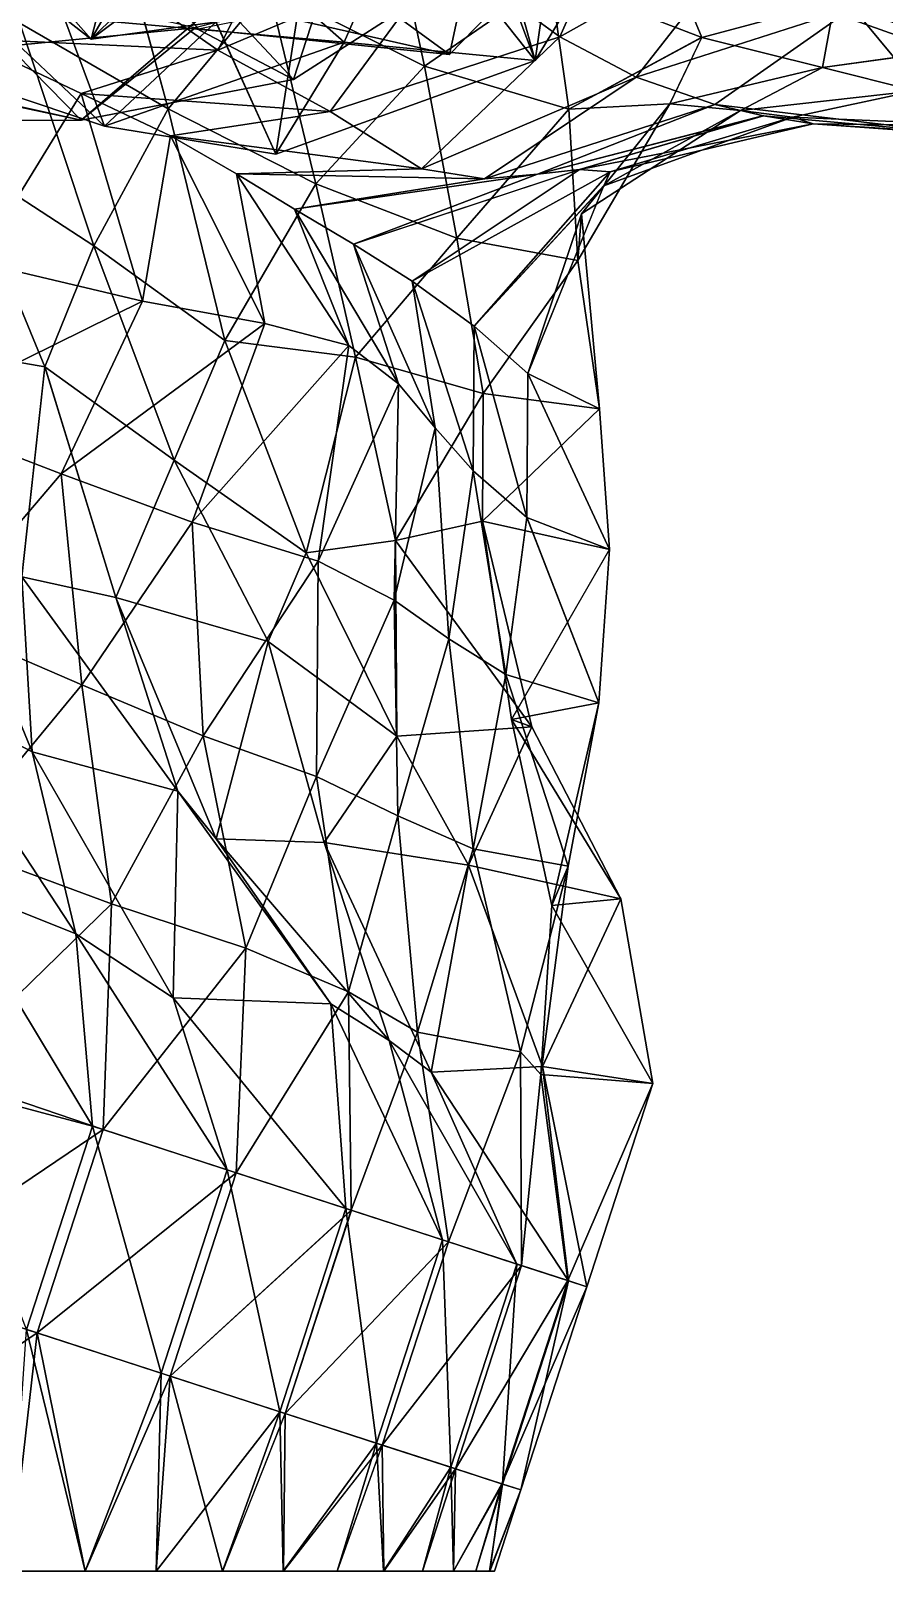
# Model space of a CAD drawing. Header units: metres. Extents: x -17 to 48, y -1 to 120.
# Drawn here: x -7.72 to -1.73, y 0 to 10.81 of the extents above; entities that cross this region are included whole.
import ezdxf

# ---------------------------------------------------------------- set-up
doc = ezdxf.new("R2010")
doc.units = ezdxf.units.M

msp = doc.modelspace()

# ---------------------------------------------------------------- linework, layer by layer
for points in [[(-7.49421, 11.4327, 7.29334), (-6.40625, 10.673, 6.25687), (-5.73801, 11.9995, 7.01875), (-5.73791, 11.9996, 7.01885)], [(-6.40625, 10.673, 6.25687), (-4.80397, 11.3474, 5.78371), (-5.73801, 11.9995, 7.01875), (-5.73791, 11.9996, 7.01885)], [(-4.80397, 11.3474, 5.78371), (-4.00485, 10.7651, 4.44968), (-3.4154, 12.0945, 4.9551), (-3.4153, 12.0946, 4.9552)], [(-4.00485, 10.7651, 4.44968), (-2.65369, 11.526, 3.54873), (-3.4154, 12.0945, 4.9551), (-3.4153, 12.0946, 4.9552)], [(-4.95467, 10.5607, -8.24771), (-6.04927, 11.1076, -8.39468), (-5.21869, 11.7883, -9.64146), (-5.21859, 11.7884, -9.64136)], [(-4.95467, 10.5607, -8.24771), (-5.21869, 11.7883, -9.64146), (-4.07066, 11.1693, -9.46017), (-4.07056, 11.1694, -9.46007)], [(-6.75429, 10.2615, -7.26011), (-7.79446, 10.861, -7.14573), (-7.15467, 11.7336, -8.28444), (-7.15457, 11.7337, -8.28434)], [(-6.75429, 10.2615, -7.26011), (-7.15467, 11.7336, -8.28444), (-6.04927, 11.1076, -8.39468), (-6.04917, 11.1077, -8.39458)], [(-4.00485, 10.7651, 4.44968), (-3.46996, 10.4824, 2.90067), (-2.65369, 11.526, 3.54873), (-2.65359, 11.5261, 3.54883)], [(-3.46996, 10.4824, 2.90067), (-1.95037, 10.9689, 2.17836), (-2.65369, 11.526, 3.54873), (-2.65359, 11.5261, 3.54883)], [(-1.15324, 10.6897, -8.83479), (-2.0793, 11.0091, -10.0603), (-1.06037, 11.5199, -11.4745), (-1.06027, 11.5201, -11.4744)], [(-9.25885, 11.2976, 6.78456), (-8.17951, 10.7533, 6.03625), (-7.49421, 11.4327, 7.29334), (-7.49411, 11.4328, 7.29344)], [(-8.17951, 10.7533, 6.03625), (-6.40625, 10.673, 6.25687), (-7.49421, 11.4327, 7.29334), (-7.49411, 11.4328, 7.29344)], [(-3.01008, 10.7623, -8.80148), (-4.07066, 11.1693, -9.46017), (-3.27107, 11.3924, -10.9307), (-3.27097, 11.3925, -10.9306)], [(-3.01008, 10.7623, -8.80148), (-3.27107, 11.3924, -10.9307), (-2.0793, 11.0091, -10.0603), (-2.0792, 11.0092, -10.0602)], [(-6.40625, 10.673, 6.25687), (-5.61696, 10.2428, 5.00125), (-4.80397, 11.3474, 5.78371), (-4.80387, 11.3475, 5.78381)], [(-5.61696, 10.2428, 5.00125), (-4.00485, 10.7651, 4.44968), (-4.80397, 11.3474, 5.78371), (-4.80387, 11.3475, 5.78381)], [(-3.94374, 10.2577, -7.7002), (-4.95467, 10.5607, -8.24771), (-4.07066, 11.1693, -9.46017), (-4.07056, 11.1694, -9.46007)], [(-3.94374, 10.2577, -7.7002), (-4.07066, 11.1693, -9.46017), (-3.01008, 10.7623, -8.80148), (-3.00998, 10.7624, -8.80138)], [(-5.71699, 9.73496, -7.16813), (-6.75429, 10.2615, -7.26011), (-6.04927, 11.1076, -8.39468), (-6.04917, 11.1077, -8.39458)], [(-5.71699, 9.73496, -7.16813), (-6.04927, 11.1076, -8.39468), (-4.95467, 10.5607, -8.24771), (-4.95457, 10.5608, -8.24761)], [(-3.46996, 10.4824, 2.90067), (-2.91843, 10.2914, 1.33056), (-1.95037, 10.9689, 2.17836), (-1.95027, 10.969, 2.17846)], [(-2.16211, 10.5517, -7.68756), (-3.01008, 10.7623, -8.80148), (-2.0793, 11.0091, -10.0603), (-2.0792, 11.0092, -10.0602)], [(-2.91843, 10.2914, 1.33056), (-1.2201, 10.0906, 0.322293), (-1.95037, 10.9689, 2.17836), (-1.95027, 10.969, 2.17846)], [(-2.16211, 10.5517, -7.68756), (-2.0793, 11.0091, -10.0603), (-1.15324, 10.6897, -8.83479), (-1.15314, 10.6898, -8.83469)], [(-1.95037, 10.9689, 2.17836), (-1.2201, 10.0906, 0.322293), (-0.877608, 10.8476, 1.70061), (-0.877508, 10.8477, 1.70071)], [(-7.27603, 9.29926, -6.20458), (-8.22418, 9.91754, -6.05556), (-7.79446, 10.861, -7.14573), (-7.79436, 10.8611, -7.14563)], [(-7.27603, 9.29926, -6.20458), (-7.79446, 10.861, -7.14573), (-6.75429, 10.2615, -7.26011), (-6.75419, 10.2616, -7.26001)], [(-8.09207, 9.18381, 6.1554), (-7.36467, 10.3684, 5.00375), (-8.17951, 10.7533, 6.03625), (-8.17941, 10.7534, 6.03635)], [(-8.17951, 10.7533, 6.03625), (-7.36467, 10.3684, 5.00375), (-6.40625, 10.673, 6.25687), (-6.40615, 10.6731, 6.25697)], [(-5.61696, 10.2428, 5.00125), (-4.97729, 9.83978, 3.67532), (-4.00485, 10.7651, 4.44968), (-4.00475, 10.7652, 4.44978)], [(-4.97729, 9.83978, 3.67532), (-3.46996, 10.4824, 2.90067), (-4.00485, 10.7651, 4.44968), (-4.00475, 10.7652, 4.44978)], [(-3.23422, 10.2961, -6.74034), (-3.94374, 10.2577, -7.7002), (-3.01008, 10.7623, -8.80148), (-3.00998, 10.7624, -8.80138)], [(-3.23422, 10.2961, -6.74034), (-3.01008, 10.7623, -8.80148), (-2.16211, 10.5517, -7.68756), (-2.16201, 10.5518, -7.68746)], [(-7.36467, 10.3684, 5.00375), (-5.61696, 10.2428, 5.00125), (-6.40625, 10.673, 6.25687), (-6.40615, 10.6731, 6.25697)], [(-1.50999, 10.3868, -6.17778), (-2.16211, 10.5517, -7.68756), (-1.15324, 10.6897, -8.83479), (-1.15314, 10.6898, -8.83469)], [(-4.72819, 9.35326, -6.75157), (-5.71699, 9.73496, -7.16813), (-4.95467, 10.5607, -8.24771), (-4.95457, 10.5608, -8.24761)], [(-4.72819, 9.35326, -6.75157), (-4.95467, 10.5607, -8.24771), (-3.94374, 10.2577, -7.7002), (-3.94364, 10.2578, -7.7001)], [(-2.73778, 10.2495, -5.51339), (-3.23422, 10.2961, -6.74034), (-2.16211, 10.5517, -7.68756), (-2.16201, 10.5518, -7.68746)], [(-2.73778, 10.2495, -5.51339), (-2.16211, 10.5517, -7.68756), (-1.50999, 10.3868, -6.17778), (-1.50989, 10.3869, -6.17768)], [(-4.97729, 9.83978, 3.67532), (-4.53358, 9.76851, 2.20383), (-3.46996, 10.4824, 2.90067), (-3.46986, 10.4825, 2.90077)], [(-4.53358, 9.76851, 2.20383), (-2.91843, 10.2914, 1.33056), (-3.46996, 10.4824, 2.90067), (-3.46986, 10.4825, 2.90077)], [(-2.37378, 10.2024, -3.93927), (-2.73778, 10.2495, -5.51339), (-1.50999, 10.3868, -6.17778), (-1.50989, 10.3869, -6.17768)], [(-2.37378, 10.2024, -3.93927), (-1.50999, 10.3868, -6.17778), (-0.961767, 10.1414, -4.10913), (-0.961667, 10.1415, -4.10903)], [(-8.09207, 9.18381, 6.1554), (-6.93375, 8.91025, 5.30672), (-7.36467, 10.3684, 5.00375), (-7.36457, 10.3685, 5.00385)], [(-6.93375, 8.91025, 5.30672), (-6.73788, 10.0719, 3.94215), (-7.36467, 10.3684, 5.00375), (-7.36457, 10.3685, 5.00385)], [(-7.36467, 10.3684, 5.00375), (-6.73788, 10.0719, 3.94215), (-5.61696, 10.2428, 5.00125), (-5.61686, 10.2429, 5.00135)], [(-4.53358, 9.76851, 2.20383), (-4.16167, 9.80237, 0.759416), (-2.91843, 10.2914, 1.33056), (-2.91833, 10.2915, 1.33066)], [(-4.16167, 9.80237, 0.759416), (-2.57577, 10.2126, -0.239992), (-2.91843, 10.2914, 1.33056), (-2.91833, 10.2915, 1.33066)], [(-3.8792, 9.19573, -6.05225), (-3.94374, 10.2577, -7.7002), (-3.23422, 10.2961, -6.74034), (-3.23412, 10.2962, -6.74024)], [(-3.85337, 9.52403, -4.95279), (-3.8792, 9.19573, -6.05225), (-3.23422, 10.2961, -6.74034), (-3.23412, 10.2962, -6.74024)], [(-3.85337, 9.52403, -4.95279), (-3.23422, 10.2961, -6.74034), (-2.73778, 10.2495, -5.51339), (-2.73768, 10.2496, -5.51329)], [(-2.91843, 10.2914, 1.33056), (-2.57577, 10.2126, -0.239992), (-1.2201, 10.0906, 0.322293), (-1.22, 10.0907, 0.322393)], [(-6.35546, 8.63605, -6.33398), (-7.27603, 9.29926, -6.20458), (-6.75429, 10.2615, -7.26011), (-6.75419, 10.2616, -7.26001)], [(-6.35546, 8.63605, -6.33398), (-6.75429, 10.2615, -7.26011), (-5.71699, 9.73496, -7.16813), (-5.71689, 9.73506, -7.16803)], [(-6.73788, 10.0719, 3.94215), (-4.97729, 9.83978, 3.67532), (-5.61696, 10.2428, 5.00125), (-5.61686, 10.2429, 5.00135)], [(-3.8792, 9.19573, -6.05225), (-4.72819, 9.35326, -6.75157), (-3.94374, 10.2577, -7.7002), (-3.94364, 10.2578, -7.7001)], [(-4.16167, 9.80237, 0.759416), (-3.8666, 9.836, -0.669944), (-2.57577, 10.2126, -0.239992), (-2.57567, 10.2127, -0.239892)], [(-3.8666, 9.836, -0.669944), (-2.22836, 10.1545, -2.00135), (-2.57577, 10.2126, -0.239992), (-2.57567, 10.2127, -0.239892)], [(-3.69774, 9.72143, -3.66076), (-3.85337, 9.52403, -4.95279), (-2.73778, 10.2495, -5.51339), (-2.73768, 10.2496, -5.51329)], [(-3.69774, 9.72143, -3.66076), (-2.73778, 10.2495, -5.51339), (-2.37378, 10.2024, -3.93927), (-2.37368, 10.2025, -3.93917)], [(-3.65257, 9.81842, -2.21502), (-3.69774, 9.72143, -3.66076), (-2.37378, 10.2024, -3.93927), (-2.37368, 10.2025, -3.93917)], [(-3.65257, 9.81842, -2.21502), (-2.37378, 10.2024, -3.93927), (-2.22836, 10.1545, -2.00135), (-2.22826, 10.1546, -2.00125)], [(-1.2201, 10.0906, 0.322293), (-2.57577, 10.2126, -0.239992), (-2.22836, 10.1545, -2.00135), (-2.22826, 10.1546, -2.00125)], [(-2.22836, 10.1545, -2.00135), (-2.37378, 10.2024, -3.93927), (-0.961767, 10.1414, -4.10913), (-0.961667, 10.1415, -4.10903)], [(-6.93375, 8.91025, 5.30672), (-6.07579, 8.75336, 4.29435), (-6.73788, 10.0719, 3.94215), (-6.73778, 10.072, 3.94225)], [(-6.07579, 8.75336, 4.29435), (-6.27456, 9.80562, 2.78879), (-6.73788, 10.0719, 3.94215), (-6.73778, 10.072, 3.94225)], [(-6.73788, 10.0719, 3.94215), (-6.27456, 9.80562, 2.78879), (-4.97729, 9.83978, 3.67532), (-4.97719, 9.83988, 3.67542)], [(-3.8666, 9.836, -0.669944), (-3.65257, 9.81842, -2.21502), (-2.22836, 10.1545, -2.00135), (-2.22826, 10.1546, -2.00125)], [(-2.22836, 10.1545, -2.00135), (-0.961767, 10.1414, -4.10913), (-0.62819, 10.0419, -1.9255), (-0.62809, 10.042, -1.9254)], [(-1.2201, 10.0906, 0.322293), (-2.22836, 10.1545, -2.00135), (-0.62819, 10.0419, -1.9255), (-0.62809, 10.042, -1.9254)], [(-7.61811, 8.45144, -5.00794), (-8.6405, 8.62819, -5.44507), (-8.22418, 9.91754, -6.05556), (-8.22408, 9.91764, -6.05546)], [(-7.61811, 8.45144, -5.00794), (-8.22418, 9.91754, -6.05556), (-7.27603, 9.29926, -6.20458), (-7.27593, 9.29936, -6.20448)], [(-6.27456, 9.80562, 2.78879), (-4.53358, 9.76851, 2.20383), (-4.97729, 9.83978, 3.67532), (-4.97719, 9.83988, 3.67542)], [(-5.45431, 9.31118, 0.349389), (-5.04082, 9.05068, -0.814496), (-3.8666, 9.836, -0.669944), (-3.8665, 9.8361, -0.669843)], [(-5.45431, 9.31118, 0.349389), (-3.8666, 9.836, -0.669944), (-4.16167, 9.80237, 0.759416), (-4.16157, 9.80247, 0.759516)], [(-5.04082, 9.05068, -0.814496), (-3.65257, 9.81842, -2.21502), (-3.8666, 9.836, -0.669944), (-3.8665, 9.8361, -0.669843)], [(-5.44024, 8.51728, -5.71556), (-6.35546, 8.63605, -6.33398), (-5.71699, 9.73496, -7.16813), (-5.71689, 9.73506, -7.16803)], [(-5.48707, 8.60084, 3.1547), (-5.86821, 9.55744, 1.56499), (-6.27456, 9.80562, 2.78879), (-6.27446, 9.80572, 2.78889)], [(-6.07579, 8.75336, 4.29435), (-5.48707, 8.60084, 3.1547), (-6.27456, 9.80562, 2.78879), (-6.27446, 9.80572, 2.78889)], [(-6.27456, 9.80562, 2.78879), (-5.86821, 9.55744, 1.56499), (-4.53358, 9.76851, 2.20383), (-4.53348, 9.76861, 2.20393)], [(-5.86821, 9.55744, 1.56499), (-5.45431, 9.31118, 0.349389), (-4.16167, 9.80237, 0.759416), (-4.16157, 9.80247, 0.759516)], [(-5.86821, 9.55744, 1.56499), (-4.16167, 9.80237, 0.759416), (-4.53358, 9.76851, 2.20383), (-4.53348, 9.76861, 2.20393)], [(-5.44024, 8.51728, -5.71556), (-5.71699, 9.73496, -7.16813), (-4.72819, 9.35326, -6.75157), (-4.72809, 9.35336, -6.75147)], [(-5.04082, 9.05068, -0.814496), (-4.6069, 8.7347, -2.07695), (-3.65257, 9.81842, -2.21502), (-3.65247, 9.81852, -2.21492)], [(-4.6069, 8.7347, -2.07695), (-3.69774, 9.72143, -3.66076), (-3.65257, 9.81842, -2.21502), (-3.65247, 9.81852, -2.21492)], [(-4.6069, 8.7347, -2.07695), (-4.23067, 8.40387, -3.28679), (-3.69774, 9.72143, -3.66076), (-3.69764, 9.72153, -3.66066)], [(-4.23067, 8.40387, -3.28679), (-3.85337, 9.52403, -4.95279), (-3.69774, 9.72143, -3.66076), (-3.69764, 9.72153, -3.66066)], [(-5.13856, 8.33192, 1.96266), (-5.45431, 9.31118, 0.349389), (-5.86821, 9.55744, 1.56499), (-5.86811, 9.55754, 1.56509)], [(-5.48707, 8.60084, 3.1547), (-5.13856, 8.33192, 1.96266), (-5.86821, 9.55744, 1.56499), (-5.86811, 9.55754, 1.56509)], [(-4.23067, 8.40387, -3.28679), (-3.72822, 8.15527, -4.39727), (-3.85337, 9.52403, -4.95279), (-3.85327, 9.52413, -4.95269)], [(-3.72822, 8.15527, -4.39727), (-3.8792, 9.19573, -6.05225), (-3.85337, 9.52403, -4.95279), (-3.85327, 9.52413, -4.95269)], [(-6.7119, 7.79523, -5.15675), (-7.61811, 8.45144, -5.00794), (-7.27603, 9.29926, -6.20458), (-7.27593, 9.29936, -6.20448)], [(-6.7119, 7.79523, -5.15675), (-7.27603, 9.29926, -6.20458), (-6.35546, 8.63605, -6.33398), (-6.35536, 8.63615, -6.33388)], [(-4.88003, 8.02243, 0.804652), (-5.04082, 9.05068, -0.814496), (-5.45431, 9.31118, 0.349389), (-5.45421, 9.31128, 0.349489)], [(-5.13856, 8.33192, 1.96266), (-4.88003, 8.02243, 0.804652), (-5.45431, 9.31118, 0.349389), (-5.45421, 9.31128, 0.349489)], [(-4.54319, 8.26254, -5.15493), (-5.44024, 8.51728, -5.71556), (-4.72819, 9.35326, -6.75157), (-4.72809, 9.35336, -6.75147)], [(-4.54319, 8.26254, -5.15493), (-4.72819, 9.35326, -6.75157), (-3.8792, 9.19573, -6.05225), (-3.8791, 9.19583, -6.05215)], [(-3.72822, 8.15527, -4.39727), (-4.54319, 8.26254, -5.15493), (-3.8792, 9.19573, -6.05225), (-3.8791, 9.19583, -6.05215)], [(-8.56284, 8.10725, 5.08611), (-6.93375, 8.91025, 5.30672), (-8.09207, 9.18381, 6.1554), (-8.09197, 9.18391, 6.1555)], [(-4.61307, 7.72034, -0.305236), (-4.6069, 8.7347, -2.07695), (-5.04082, 9.05068, -0.814496), (-5.04072, 9.05078, -0.814396)], [(-4.88003, 8.02243, 0.804652), (-4.61307, 7.72034, -0.305236), (-5.04082, 9.05068, -0.814496), (-5.04072, 9.05078, -0.814396)], [(-8.56284, 8.10725, 5.08611), (-7.50471, 7.69925, 4.48128), (-6.93375, 8.91025, 5.30672), (-6.93365, 8.91035, 5.30682)], [(-7.50471, 7.69925, 4.48128), (-6.07579, 8.75336, 4.29435), (-6.93375, 8.91025, 5.30672), (-6.93365, 8.91035, 5.30682)], [(-7.50471, 7.69925, 4.48128), (-6.58498, 7.36024, 3.85257), (-6.07579, 8.75336, 4.29435), (-6.07569, 8.75346, 4.29445)], [(-6.58498, 7.36024, 3.85257), (-5.48707, 8.60084, 3.1547), (-6.07579, 8.75336, 4.29435), (-6.07569, 8.75346, 4.29445)], [(-4.61307, 7.72034, -0.305236), (-4.23756, 7.39434, -1.53015), (-4.6069, 8.7347, -2.07695), (-4.6068, 8.7348, -2.07685)], [(-4.23756, 7.39434, -1.53015), (-4.23067, 8.40387, -3.28679), (-4.6069, 8.7347, -2.07695), (-4.6068, 8.7348, -2.07685)], [(-7.78042, 6.97587, -4.99995), (-8.6405, 8.62819, -5.44507), (-7.61811, 8.45144, -5.00794), (-7.61801, 8.45154, -5.00784)], [(-5.78449, 7.14417, -5.21308), (-6.7119, 7.79523, -5.15675), (-6.35546, 8.63605, -6.33398), (-6.35536, 8.63615, -6.33388)], [(-6.58498, 7.36024, 3.85257), (-5.7021, 7.08662, 3.18865), (-5.48707, 8.60084, 3.1547), (-5.48697, 8.60094, 3.15479)], [(-5.78449, 7.14417, -5.21308), (-6.35546, 8.63605, -6.33398), (-5.44024, 8.51728, -5.71556), (-5.44014, 8.51738, -5.71546)], [(-5.7021, 7.08662, 3.18865), (-5.13856, 8.33192, 1.96266), (-5.48707, 8.60084, 3.1547), (-5.48697, 8.60094, 3.15479)], [(-7.11988, 6.83214, -4.08889), (-7.78042, 6.97587, -4.99995), (-7.61811, 8.45144, -5.00794), (-7.61801, 8.45154, -5.00784)], [(-7.11988, 6.83214, -4.08889), (-7.61811, 8.45144, -5.00794), (-6.7119, 7.79523, -5.15675), (-6.7118, 7.79533, -5.15665)], [(-5.15873, 7.23247, -4.32161), (-5.78449, 7.14417, -5.21308), (-5.44024, 8.51728, -5.71556), (-5.44014, 8.51738, -5.71546)], [(-5.15873, 7.23247, -4.32161), (-5.44024, 8.51728, -5.71556), (-4.54319, 8.26254, -5.15493), (-4.54309, 8.26264, -5.15483)], [(-5.7021, 7.08662, 3.18865), (-5.16895, 6.81422, 2.20774), (-5.13856, 8.33192, 1.96266), (-5.13845, 8.33202, 1.96276)], [(-5.16895, 6.81422, 2.20774), (-4.88003, 8.02243, 0.804652), (-5.13856, 8.33192, 1.96266), (-5.13845, 8.33202, 1.96276)], [(-4.23756, 7.39434, -1.53015), (-3.65621, 7.16979, -2.64387), (-4.23067, 8.40387, -3.28679), (-4.23057, 8.40397, -3.28669)], [(-3.65621, 7.16979, -2.64387), (-3.72822, 8.15527, -4.39727), (-4.23067, 8.40387, -3.28679), (-4.23057, 8.40397, -3.28669)], [(-4.54754, 7.36827, -3.43552), (-5.15873, 7.23247, -4.32161), (-4.54319, 8.26254, -5.15493), (-4.54309, 8.26264, -5.15483)], [(-4.54754, 7.36827, -3.43552), (-4.54319, 8.26254, -5.15493), (-3.72822, 8.15527, -4.39727), (-3.72812, 8.15537, -4.39717)], [(-8.38737, 6.6633, 5.70961), (-7.50471, 7.69925, 4.48128), (-8.56284, 8.10725, 5.08611), (-8.56274, 8.10735, 5.08622)], [(-3.65621, 7.16979, -2.64387), (-4.54754, 7.36827, -3.43552), (-3.72822, 8.15527, -4.39727), (-3.72812, 8.15537, -4.39717)], [(-5.16895, 6.81422, 2.20774), (-4.78456, 6.54184, 1.16785), (-4.88003, 8.02243, 0.804652), (-4.87993, 8.02253, 0.804752)], [(-4.78456, 6.54184, 1.16785), (-4.61307, 7.72034, -0.305236), (-4.88003, 8.02243, 0.804652), (-4.87993, 8.02253, 0.804752)], [(-6.05274, 6.5223, -3.89113), (-7.11988, 6.83214, -4.08889), (-6.7119, 7.79523, -5.15675), (-6.7118, 7.79533, -5.15665)], [(-6.05274, 6.5223, -3.89113), (-6.7119, 7.79523, -5.15675), (-5.78449, 7.14417, -5.21308), (-5.78439, 7.14427, -5.21298)], [(-8.38737, 6.6633, 5.70961), (-7.35943, 6.2196, 4.99308), (-7.50471, 7.69925, 4.48128), (-7.50461, 7.69935, 4.48138)], [(-7.35943, 6.2196, 4.99308), (-6.58498, 7.36024, 3.85257), (-7.50471, 7.69925, 4.48128), (-7.50461, 7.69935, 4.48138)], [(-4.78456, 6.54184, 1.16785), (-4.38559, 6.29126, 0.148071), (-4.61307, 7.72034, -0.305236), (-4.61297, 7.72044, -0.305136)], [(-4.38559, 6.29126, 0.148071), (-4.23756, 7.39434, -1.53015), (-4.61307, 7.72034, -0.305236), (-4.61297, 7.72044, -0.305136)], [(-7.70861, 5.74968, -4.15829), (-8.51496, 6.1669, -4.79688), (-8.46849, 7.59129, -4.37186), (-8.46839, 7.59139, -4.37176)], [(-7.70861, 5.74968, -4.15829), (-8.46849, 7.59129, -4.37186), (-7.78042, 6.97587, -4.99995), (-7.78032, 6.97597, -4.99985)], [(-7.35943, 6.2196, 4.99308), (-6.50728, 5.86034, 4.25371), (-6.58498, 7.36024, 3.85257), (-6.58488, 7.36034, 3.85267)], [(-6.50728, 5.86034, 4.25371), (-5.7021, 7.08662, 3.18865), (-6.58498, 7.36024, 3.85257), (-6.58488, 7.36034, 3.85267)], [(-4.20116, 5.92403, -3.22167), (-5.15873, 7.23247, -4.32161), (-4.54754, 7.36827, -3.43552), (-4.54744, 7.36837, -3.43542)], [(-4.3445, 5.9761, -2.02612), (-4.20116, 5.92403, -3.22167), (-4.54754, 7.36827, -3.43552), (-4.54744, 7.36837, -3.43542)], [(-4.3445, 5.9761, -2.02612), (-4.54754, 7.36827, -3.43552), (-3.65621, 7.16979, -2.64387), (-3.65611, 7.16989, -2.64377)], [(-4.38559, 6.29126, 0.148071), (-3.73283, 6.09201, -0.942318), (-4.23756, 7.39434, -1.53015), (-4.23746, 7.39444, -1.53005)], [(-3.73283, 6.09201, -0.942318), (-3.65621, 7.16979, -2.64387), (-4.23756, 7.39434, -1.53015), (-4.23746, 7.39444, -1.53005)], [(-5.15008, 5.85894, -3.87319), (-6.05274, 6.5223, -3.89113), (-5.78449, 7.14417, -5.21308), (-5.78439, 7.14427, -5.21298)], [(-5.15008, 5.85894, -3.87319), (-5.78449, 7.14417, -5.21308), (-5.15873, 7.23247, -4.32161), (-5.15863, 7.23257, -4.32151)], [(-4.20116, 5.92403, -3.22167), (-5.15008, 5.85894, -3.87319), (-5.15873, 7.23247, -4.32161), (-5.15863, 7.23257, -4.32151)], [(-3.73283, 6.09201, -0.942318), (-4.3445, 5.9761, -2.02612), (-3.65621, 7.16979, -2.64387), (-3.65611, 7.16989, -2.64377)], [(-6.50728, 5.86034, 4.25371), (-5.71284, 5.57549, 3.48131), (-5.7021, 7.08662, 3.18865), (-5.702, 7.08672, 3.18875)], [(-5.71284, 5.57549, 3.48131), (-5.16895, 6.81422, 2.20774), (-5.7021, 7.08662, 3.18865), (-5.702, 7.08672, 3.18875)], [(-6.68576, 5.47307, -4.52281), (-7.70861, 5.74968, -4.15829), (-7.78042, 6.97587, -4.99995), (-7.78032, 6.97597, -4.99985)], [(-6.68576, 5.47307, -4.52281), (-7.78042, 6.97587, -4.99995), (-7.11988, 6.83214, -4.08889), (-7.11978, 6.83224, -4.08879)], [(-6.41785, 5.13931, -3.47893), (-6.68576, 5.47307, -4.52281), (-7.11988, 6.83214, -4.08889), (-7.11978, 6.83224, -4.08879)], [(-6.41785, 5.13931, -3.47893), (-7.11988, 6.83214, -4.08889), (-6.05274, 6.5223, -3.89113), (-6.05264, 6.5224, -3.89103)], [(-5.71284, 5.57549, 3.48131), (-5.14193, 5.30083, 2.54169), (-5.16895, 6.81422, 2.20774), (-5.16885, 6.81432, 2.20783)], [(-5.14193, 5.30083, 2.54169), (-4.78456, 6.54184, 1.16785), (-5.16895, 6.81422, 2.20774), (-5.16885, 6.81432, 2.20783)], [(-8.28311, 5.10222, 6.08085), (-7.35943, 6.2196, 4.99308), (-8.38737, 6.6633, 5.70961), (-8.38727, 6.6634, 5.70971)], [(-5.65888, 5.11299, -2.68663), (-6.41785, 5.13931, -3.47893), (-6.05274, 6.5223, -3.89113), (-6.05264, 6.5224, -3.89103)], [(-5.65888, 5.11299, -2.68663), (-6.05274, 6.5223, -3.89113), (-5.15008, 5.85894, -3.87319), (-5.14998, 5.85904, -3.87309)], [(-5.14193, 5.30083, 2.54169), (-4.61409, 5.06924, 1.58257), (-4.78456, 6.54184, 1.16785), (-4.78446, 6.54194, 1.16795)], [(-4.61409, 5.06924, 1.58257), (-4.38559, 6.29126, 0.148071), (-4.78456, 6.54184, 1.16785), (-4.78446, 6.54194, 1.16795)], [(-4.61409, 5.06924, 1.58257), (-3.94688, 4.94742, 0.713102), (-4.38559, 6.29126, 0.148071), (-4.38549, 6.29136, 0.148171)], [(-3.94688, 4.94742, 0.713102), (-3.73283, 6.09201, -0.942318), (-4.38559, 6.29126, 0.148071), (-4.38549, 6.29136, 0.148171)], [(-7.40209, 4.47231, -4.91093), (-8.32138, 4.83815, -5.43141), (-8.51496, 6.1669, -4.79688), (-8.51486, 6.167, -4.79678)], [(-7.40209, 4.47231, -4.91093), (-8.51496, 6.1669, -4.79688), (-7.70861, 5.74968, -4.15829), (-7.70851, 5.74978, -4.15819)], [(-8.28311, 5.10222, 6.08085), (-7.1521, 4.68201, 5.43058), (-7.35943, 6.2196, 4.99308), (-7.35933, 6.2197, 4.99318)], [(-7.1521, 4.68201, 5.43058), (-6.50728, 5.86034, 4.25371), (-7.35943, 6.2196, 4.99308), (-7.35933, 6.2197, 4.99318)], [(-4.06094, 4.67144, -0.528014), (-4.3445, 5.9761, -2.02612), (-3.73283, 6.09201, -0.942318), (-3.73273, 6.09211, -0.942218)], [(-3.94688, 4.94742, 0.713102), (-4.06094, 4.67144, -0.528014), (-3.73283, 6.09201, -0.942318), (-3.73273, 6.09211, -0.942218)], [(-3.57741, 4.71852, -1.62662), (-4.20116, 5.92403, -3.22167), (-4.3445, 5.9761, -2.02612), (-4.3444, 5.9762, -2.02603)], [(-4.06094, 4.67144, -0.528014), (-3.57741, 4.71852, -1.62662), (-4.3445, 5.9761, -2.02612), (-4.3444, 5.9762, -2.02603)], [(-7.1521, 4.68201, 5.43058), (-6.20918, 4.37165, 4.72293), (-6.50728, 5.86034, 4.25371), (-6.50718, 5.86044, 4.25381)], [(-6.20918, 4.37165, 4.72293), (-5.71284, 5.57549, 3.48131), (-6.50728, 5.86034, 4.25371), (-6.50718, 5.86044, 4.25381)], [(-4.6466, 4.95371, -2.25301), (-5.65888, 5.11299, -2.68663), (-5.15008, 5.85894, -3.87319), (-5.14998, 5.85904, -3.87309)], [(-4.6466, 4.95371, -2.25301), (-5.15008, 5.85894, -3.87319), (-4.20116, 5.92403, -3.22167), (-4.20106, 5.92413, -3.22157)], [(-3.57741, 4.71852, -1.62662), (-4.6466, 4.95371, -2.25301), (-4.20116, 5.92403, -3.22167), (-4.20106, 5.92413, -3.22157)], [(-6.7194, 4.02394, -4.16211), (-7.40209, 4.47231, -4.91093), (-7.70861, 5.74968, -4.15829), (-7.70851, 5.74978, -4.15819)], [(-6.7194, 4.02394, -4.16211), (-7.70861, 5.74968, -4.15829), (-6.68576, 5.47307, -4.52281), (-6.68566, 5.47317, -4.52271)], [(-6.20918, 4.37165, 4.72293), (-5.48733, 4.06547, 3.89026), (-5.71284, 5.57549, 3.48131), (-5.71274, 5.57559, 3.48141)], [(-5.48733, 4.06547, 3.89026), (-5.14193, 5.30083, 2.54169), (-5.71284, 5.57549, 3.48131), (-5.71274, 5.57559, 3.48141)], [(-5.61186, 3.98114, -3.97721), (-6.7194, 4.02394, -4.16211), (-6.68576, 5.47307, -4.52281), (-6.68566, 5.47317, -4.52271)], [(-5.61186, 3.98114, -3.97721), (-6.68576, 5.47307, -4.52281), (-6.41785, 5.13931, -3.47893), (-6.41775, 5.13941, -3.47883)], [(-5.48733, 4.06547, 3.89026), (-5.00511, 3.78153, 2.91446), (-5.14193, 5.30083, 2.54169), (-5.14183, 5.30093, 2.54179)], [(-5.00511, 3.78153, 2.91446), (-4.61409, 5.06924, 1.58257), (-5.14193, 5.30083, 2.54169), (-5.14183, 5.30093, 2.54179)], [(-8.3722, 3.49357, 5.97692), (-7.1521, 4.68201, 5.43058), (-8.28311, 5.10222, 6.08085), (-8.28301, 5.10232, 6.08095)], [(-5.20244, 3.72248, -3.02848), (-5.61186, 3.98114, -3.97721), (-6.41785, 5.13931, -3.47893), (-6.41775, 5.13941, -3.47883)], [(-5.20244, 3.72248, -3.02848), (-6.41785, 5.13931, -3.47893), (-5.65888, 5.11299, -2.68663), (-5.65878, 5.11309, -2.68653)], [(-4.90777, 3.5024, -2.0169), (-5.20244, 3.72248, -3.02848), (-5.65888, 5.11299, -2.68663), (-5.65878, 5.11309, -2.68653)], [(-4.90777, 3.5024, -2.0169), (-5.65888, 5.11299, -2.68663), (-4.6466, 4.95371, -2.25301), (-4.6465, 4.95381, -2.25291)], [(-5.00511, 3.78153, 2.91446), (-4.28283, 3.64451, 2.0921), (-4.61409, 5.06924, 1.58257), (-4.61399, 5.06934, 1.58267)], [(-4.28283, 3.64451, 2.0921), (-3.94688, 4.94742, 0.713102), (-4.61409, 5.06924, 1.58257), (-4.61399, 5.06934, 1.58267)], [(-4.12681, 3.54068, -1.05003), (-4.90777, 3.5024, -2.0169), (-4.6466, 4.95371, -2.25301), (-4.6465, 4.95381, -2.25291)], [(-4.12681, 3.54068, -1.05003), (-4.6466, 4.95371, -2.25301), (-3.57741, 4.71852, -1.62662), (-3.57731, 4.71862, -1.62652)], [(-4.28283, 3.64451, 2.0921), (-4.13945, 3.48485, 1.02671), (-3.94688, 4.94742, 0.713102), (-3.94678, 4.94752, 0.713202)], [(-4.13945, 3.48485, 1.02671), (-4.06094, 4.67144, -0.528014), (-3.94688, 4.94742, 0.713102), (-3.94678, 4.94752, 0.713202)], [(-7.28368, 3.12228, -5.51869), (-8.41663, 3.42416, -5.35347), (-8.32138, 4.83815, -5.43141), (-8.32128, 4.83825, -5.4313)], [(-7.28368, 3.12228, -5.51869), (-8.32138, 4.83815, -5.43141), (-7.40209, 4.47231, -4.91093), (-7.40199, 4.47241, -4.91083)], [(-8.3722, 3.49357, 5.97692), (-7.20938, 3.09814, 5.4847), (-7.1521, 4.68201, 5.43058), (-7.152, 4.68211, 5.43068)], [(-7.20938, 3.09814, 5.4847), (-6.20918, 4.37165, 4.72293), (-7.1521, 4.68201, 5.43058), (-7.152, 4.68211, 5.43068)], [(-4.13945, 3.48485, 1.02671), (-3.35335, 3.42178), (-4.06094, 4.67144, -0.528014), (-4.06084, 4.67154, -0.527914)], [(-3.35335, 3.42178), (-4.12681, 3.54068, -1.05003), (-3.57741, 4.71852, -1.62662), (-3.57731, 4.71862, -1.62652)], [(-3.35335, 3.42178), (-3.57741, 4.71852, -1.62662), (-4.06094, 4.67144, -0.528014), (-4.06084, 4.67154, -0.527914)], [(-6.33858, 2.8152, -4.97883), (-7.28368, 3.12228, -5.51869), (-7.40209, 4.47231, -4.91093), (-7.40199, 4.47241, -4.91083)], [(-6.33858, 2.8152, -4.97883), (-7.40209, 4.47231, -4.91093), (-6.7194, 4.02394, -4.16211), (-6.7193, 4.02404, -4.16201)], [(-7.20938, 3.09814, 5.4847), (-6.27732, 2.79529, 4.9349), (-6.20918, 4.37165, 4.72293), (-6.20908, 4.37175, 4.72303)], [(-6.27732, 2.79529, 4.9349), (-5.48733, 4.06547, 3.89026), (-6.20918, 4.37165, 4.72293), (-6.20908, 4.37175, 4.72303)], [(-5.5076, 2.5452, -4.26311), (-6.33858, 2.8152, -4.97883), (-6.7194, 4.02394, -4.16211), (-6.7193, 4.02404, -4.16201)], [(-5.5076, 2.5452, -4.26311), (-6.7194, 4.02394, -4.16211), (-5.61186, 3.98114, -3.97721), (-5.61176, 3.98124, -3.97711)], [(-6.27732, 2.79529, 4.9349), (-5.46856, 2.53251, 4.22207), (-5.48733, 4.06547, 3.89026), (-5.48723, 4.06557, 3.89036)], [(-5.46856, 2.53251, 4.22207), (-5.00511, 3.78153, 2.91446), (-5.48733, 4.06547, 3.89026), (-5.48723, 4.06557, 3.89036)], [(-4.82966, 2.32492, -3.41274), (-5.5076, 2.5452, -4.26311), (-5.61186, 3.98114, -3.97721), (-5.61176, 3.98124, -3.97711)], [(-4.82966, 2.32492, -3.41274), (-5.61186, 3.98114, -3.97721), (-5.20244, 3.72248, -3.02848), (-5.20234, 3.72258, -3.02838)], [(-5.46856, 2.53251, 4.22207), (-4.78788, 2.31135, 3.34833), (-5.00511, 3.78153, 2.91446), (-5.00501, 3.78163, 2.91456)], [(-4.30677, 2.15502, -2.43271), (-4.82966, 2.32492, -3.41274), (-5.20244, 3.72248, -3.02848), (-5.20234, 3.72258, -3.02838)], [(-4.30677, 2.15502, -2.43271), (-5.20244, 3.72248, -3.02848), (-4.90777, 3.5024, -2.0169), (-4.90767, 3.5025, -2.0168)], [(-4.78788, 2.31135, 3.34833), (-4.28283, 3.64451, 2.0921), (-5.00511, 3.78153, 2.91446), (-5.00501, 3.78163, 2.91456)], [(-4.78788, 2.31135, 3.34833), (-4.27444, 2.14452, 2.35459), (-4.28283, 3.64451, 2.0921), (-4.28273, 3.64461, 2.0922)], [(-4.27444, 2.14452, 2.35459), (-4.13945, 3.48485, 1.02671), (-4.28283, 3.64451, 2.0921), (-4.28273, 3.64461, 2.0922)], [(-8.78623, 2.03395, 5.8658), (-7.20938, 3.09814, 5.4847), (-8.3722, 3.49357, 5.97692), (-8.3721, 3.49367, 5.97702)], [(-3.94432, 2.03726, -1.26189), (-4.90777, 3.5024, -2.0169), (-4.12681, 3.54068, -1.05003), (-4.12671, 3.54078, -1.04993)], [(-3.94432, 2.03726, -1.26189), (-4.30677, 2.15502, -2.43271), (-4.90777, 3.5024, -2.0169), (-4.90767, 3.5025, -2.0168)], [(-4.27444, 2.14452, 2.35459), (-3.94927, 2.03887, 1.28585), (-4.13945, 3.48485, 1.02671), (-4.13935, 3.48495, 1.02681)], [(-3.94927, 2.03887, 1.28585), (-3.35335, 3.42178), (-4.13945, 3.48485, 1.02671), (-4.13935, 3.48495, 1.02681)], [(-3.81669, 1.99579), (-3.94432, 2.03726, -1.26189), (-4.12681, 3.54068, -1.05003), (-4.12671, 3.54078, -1.04993)], [(-3.81669, 1.99579), (-4.12681, 3.54068, -1.05003), (-3.35335, 3.42178), (-3.35325, 3.42188, 0.0001)], [(-7.74701, 1.69628, -5.51869), (-8.41663, 3.42416, -5.35347), (-7.28368, 3.12228, -5.51869), (-7.28358, 3.12238, -5.51859)], [(-3.94927, 2.03887, 1.28585), (-3.81669, 1.99579), (-3.35335, 3.42178), (-3.35325, 3.42188, 0.0001)], [(-8.78623, 2.03395, 5.8658), (-7.67271, 1.67214, 5.4847), (-7.20938, 3.09814, 5.4847), (-7.20928, 3.09824, 5.4848)], [(-6.80191, 1.3892, -4.97883), (-7.74701, 1.69628, -5.51869), (-7.28368, 3.12228, -5.51869), (-7.28358, 3.12238, -5.51859)], [(-7.67271, 1.67214, 5.4847), (-6.27732, 2.79529, 4.9349), (-7.20938, 3.09814, 5.4847), (-7.20928, 3.09824, 5.4848)], [(-6.80191, 1.3892, -4.97883), (-7.28368, 3.12228, -5.51869), (-6.33858, 2.8152, -4.97883), (-6.33848, 2.8153, -4.97872)], [(-5.97093, 1.1192, -4.26311), (-6.80191, 1.3892, -4.97883), (-6.33858, 2.8152, -4.97883), (-6.33848, 2.8153, -4.97872)], [(-5.97093, 1.1192, -4.26311), (-6.33858, 2.8152, -4.97883), (-5.5076, 2.5452, -4.26311), (-5.5075, 2.5453, -4.26301)], [(-7.67271, 1.67214, 5.4847), (-6.74065, 1.3693, 4.9349), (-6.27732, 2.79529, 4.9349), (-6.27722, 2.79539, 4.935)], [(-6.74065, 1.3693, 4.9349), (-5.46856, 2.53251, 4.22207), (-6.27732, 2.79529, 4.9349), (-6.27722, 2.79539, 4.935)], [(-6.74065, 1.3693, 4.9349), (-5.9319, 1.10652, 4.22207), (-5.46856, 2.53251, 4.22207), (-5.46846, 2.53261, 4.22217)], [(-5.293, 0.898925, -3.41274), (-5.97093, 1.1192, -4.26311), (-5.5076, 2.5452, -4.26311), (-5.5075, 2.5453, -4.26301)], [(-5.9319, 1.10652, 4.22207), (-4.78788, 2.31135, 3.34833), (-5.46856, 2.53251, 4.22207), (-5.46846, 2.53261, 4.22217)], [(-5.293, 0.898925, -3.41274), (-5.5076, 2.5452, -4.26311), (-4.82966, 2.32492, -3.41274), (-4.82956, 2.32502, -3.41264)], [(-5.9319, 1.10652, 4.22207), (-5.25122, 0.88535, 3.34833), (-4.78788, 2.31135, 3.34833), (-4.78778, 2.31145, 3.34843)], [(-4.7701, 0.729027, -2.43271), (-5.293, 0.898925, -3.41274), (-4.82966, 2.32492, -3.41274), (-4.82956, 2.32502, -3.41264)], [(-5.25122, 0.88535, 3.34833), (-4.27444, 2.14452, 2.35459), (-4.78788, 2.31135, 3.34833), (-4.78778, 2.31145, 3.34843)], [(-4.7701, 0.729027, -2.43271), (-4.82966, 2.32492, -3.41274), (-4.30677, 2.15502, -2.43271), (-4.30667, 2.15512, -2.43261)], [(-5.25122, 0.88535, 3.34833), (-4.73778, 0.718523, 2.35459), (-4.27444, 2.14452, 2.35459), (-4.27434, 2.14462, 2.35469)], [(-4.40765, 0.611259, -1.26189), (-4.7701, 0.729027, -2.43271), (-4.30677, 2.15502, -2.43271), (-4.30667, 2.15512, -2.43261)], [(-4.73778, 0.718523, 2.35459), (-3.94927, 2.03887, 1.28585), (-4.27444, 2.14452, 2.35459), (-4.27434, 2.14462, 2.35469)], [(-4.40765, 0.611259, -1.26189), (-4.30677, 2.15502, -2.43271), (-3.94432, 2.03726, -1.26189), (-3.94422, 2.03736, -1.26179)], [(-7.67271, 1.67214, 5.4847), (-8.78623, 2.03395, 5.8658), (-9.24957, 0.607949, 5.8658), (-9.24947, 0.608049, 5.8659)], [(-4.73778, 0.718523, 2.35459), (-4.4126, 0.612868, 1.28585), (-3.94927, 2.03887, 1.28585), (-3.94917, 2.03897, 1.28595)], [(-4.4126, 0.612868, 1.28585), (-3.81669, 1.99579), (-3.94927, 2.03887, 1.28585), (-3.94917, 2.03897, 1.28595)], [(-4.4126, 0.612868, 1.28585), (-4.28002, 0.569789), (-3.81669, 1.99579), (-3.81659, 1.99589, 0.0001)], [(-4.28002, 0.569789), (-4.40765, 0.611259, -1.26189), (-3.94432, 2.03726, -1.26189), (-3.94422, 2.03736, -1.26179)], [(-4.28002, 0.569789), (-3.94432, 2.03726, -1.26189), (-3.81669, 1.99579), (-3.81659, 1.99589, 0.0001)], [(-7.67271, 1.67214, 5.4847), (-9.24957, 0.607949, 5.8658), (-7.86184, 0, 5.32265), (-7.86174, 0.0001, 5.32275)], [(-7.86184, 0, 5.32265), (-7.33529, 0, 5.03054), (-7.67271, 1.67214, 5.4847), (-7.67261, 1.67224, 5.4848)], [(-7.33505, 0, -5.03039), (-7.86136, 0, -5.32241), (-7.74701, 1.69628, -5.51869), (-7.74691, 1.69638, -5.51859)], [(-7.74701, 1.69628, -5.51869), (-6.80191, 1.3892, -4.97883), (-7.33505, 0, -5.03039), (-7.33495, 0.0001, -5.03029)], [(-6.74065, 1.3693, 4.9349), (-7.67271, 1.67214, 5.4847), (-7.33529, 0, 5.03054), (-7.33519, 0.0001, 5.03064)], [(-7.33529, 0, 5.03054), (-6.83704, 0, 4.68847), (-6.74065, 1.3693, 4.9349), (-6.74055, 1.3694, 4.935)], [(-6.83701, 0, -4.68845), (-7.33505, 0, -5.03039), (-6.80191, 1.3892, -4.97883), (-6.80181, 1.3893, -4.97872)], [(-6.83704, 0, 4.68847), (-6.37127, 0, 4.29739), (-6.74065, 1.3693, 4.9349), (-6.74055, 1.3694, 4.935)], [(-6.80191, 1.3892, -4.97883), (-5.97093, 1.1192, -4.26311), (-6.83701, 0, -4.68845), (-6.83691, 0.0001, -4.68835)], [(-5.9319, 1.10652, 4.22207), (-6.74065, 1.3693, 4.9349), (-6.37127, 0, 4.29739), (-6.37117, 0.0001, 4.29749)], [(-6.37145, 0, -4.29755), (-6.83701, 0, -4.68845), (-5.97093, 1.1192, -4.26311), (-5.97083, 1.1193, -4.26301)], [(-5.94571, 0, -3.86184), (-6.37145, 0, -4.29755), (-5.97093, 1.1192, -4.26311), (-5.97083, 1.1193, -4.26301)], [(-6.37127, 0, 4.29739), (-5.94515, 0, 3.86121), (-5.9319, 1.10652, 4.22207), (-5.9318, 1.10662, 4.22217)], [(-5.97093, 1.1192, -4.26311), (-5.293, 0.898925, -3.41274), (-5.94571, 0, -3.86184), (-5.94561, 0.0001, -3.86174)], [(-5.25122, 0.88535, 3.34833), (-5.9319, 1.10652, 4.22207), (-5.94515, 0, 3.86121), (-5.94505, 0.0001, 3.86131)], [(-5.56844, 0, -3.38956), (-5.94571, 0, -3.86184), (-5.293, 0.898925, -3.41274), (-5.2929, 0.899025, -3.41264)], [(-5.94515, 0, 3.86121), (-5.56759, 0, 3.38839), (-5.25122, 0.88535, 3.34833), (-5.25112, 0.88545, 3.34843)], [(-5.24217, 0, -2.88455), (-5.56844, 0, -3.38956), (-5.293, 0.898925, -3.41274), (-5.2929, 0.899025, -3.41264)], [(-5.56759, 0, 3.38839), (-5.24116, 0, 2.88279), (-5.25122, 0.88535, 3.34833), (-5.25112, 0.88545, 3.34843)], [(-5.293, 0.898925, -3.41274), (-4.7701, 0.729027, -2.43271), (-5.24217, 0, -2.88455), (-5.24207, 0.0001, -2.88445)], [(-4.73778, 0.718523, 2.35459), (-5.25122, 0.88535, 3.34833), (-5.24116, 0, 2.88279), (-5.24106, 0.0001, 2.88289)], [(-4.96946, 0, -2.35062), (-5.24217, 0, -2.88455), (-4.7701, 0.729027, -2.43271), (-4.77, 0.729127, -2.43261)], [(-5.24116, 0, 2.88279), (-4.96839, 0, 2.34824), (-4.73778, 0.718523, 2.35459), (-4.73768, 0.718623, 2.35469)], [(-4.75285, 0, -1.79163), (-4.96946, 0, -2.35062), (-4.7701, 0.729027, -2.43271), (-4.77, 0.729127, -2.43261)], [(-4.96839, 0, 2.34824), (-4.75185, 0, 1.78859), (-4.73778, 0.718523, 2.35459), (-4.73768, 0.718623, 2.35469)], [(-4.7701, 0.729027, -2.43271), (-4.40765, 0.611259, -1.26189), (-4.75285, 0, -1.79163), (-4.75275, 0.0001, -1.79153)], [(-4.4126, 0.612868, 1.28585), (-4.73778, 0.718523, 2.35459), (-4.75185, 0, 1.78859), (-4.75175, 0.0001, 1.78869)], [(-4.5949, 0, -1.21139), (-4.75285, 0, -1.79163), (-4.40765, 0.611259, -1.26189), (-4.40755, 0.611359, -1.26179)], [(-4.75185, 0, 1.78859), (-4.5941, 0, 1.20769), (-4.4126, 0.612868, 1.28585), (-4.4125, 0.612968, 1.28595)], [(-4.49815, 0, -0.613734), (-4.5949, 0, -1.21139), (-4.40765, 0.611259, -1.26189), (-4.40755, 0.611359, -1.26179)], [(-4.5941, 0, 1.20769), (-4.49768, 0, 0.609375), (-4.4126, 0.612868, 1.28585), (-4.4125, 0.612968, 1.28595)], [(-4.40765, 0.611259, -1.26189), (-4.28002, 0.569789), (-4.49815, 0, -0.613734), (-4.49805, 0.0001, -0.613634)], [(-4.46516, 0, -0.002501), (-4.49815, 0, -0.613734), (-4.28002, 0.569789), (-4.27992, 0.569889, 0.0001)], [(-4.28002, 0.569789), (-4.4126, 0.612868, 1.28585), (-4.49768, 0, 0.609375), (-4.49758, 0.0001, 0.609475)], [(-4.49768, 0, 0.609375), (-4.46516, 0, -0.002501), (-4.28002, 0.569789), (-4.27992, 0.569889, 0.0001)]]:
    msp.add_3dface(points)
at = {"layer": '19'}
for points in [[(-3.75334, 13.5685, -3.79777), (-4.17895, 10.5998, -3.67379), (-4.82656, 12.3214, -5.35779), (-4.82646, 12.3215, -5.35769)], [(-3.75334, 13.5685, -3.79777), (-3.54438, 11.6449, -1.94676), (-4.17895, 10.5998, -3.67379), (-4.17885, 10.5999, -3.67369)], [(-6.96278, 12.0402, -2.4478), (-7.29469, 10.7505, -2.14434), (-8.92165, 12.587, -2.77314), (-8.92155, 12.5871, -2.77304)], [(-8.39303, 11.61, -1.14182), (-8.92165, 12.587, -2.77314), (-7.29469, 10.7505, -2.14434), (-7.29459, 10.7506, -2.14424)], [(-5.61396, 12.409, -3.23592), (-7.29469, 10.7505, -2.14434), (-5.41499, 12.1479, -1.66846), (-5.41489, 12.148, -1.66836)], [(-5.61396, 12.409, -3.23592), (-5.86727, 10.9454, -1.82213), (-7.29469, 10.7505, -2.14434), (-7.29459, 10.7506, -2.14424)], [(-5.99776, 9.94301, -3.54196), (-5.61396, 12.409, -3.23592), (-6.418, 10.8677, -1.94633), (-6.4179, 10.8678, -1.94623)], [(-6.24691, 11.371, -5.96326), (-4.82656, 12.3214, -5.35779), (-5.51945, 10.7284, -4.99962), (-5.51935, 10.7285, -4.99952)], [(-5.99776, 9.94301, -3.54196), (-4.17895, 10.5998, -3.67379), (-5.61396, 12.409, -3.23592), (-5.61385, 12.4091, -3.23582)], [(-4.57027, 12.0091, -2.79612), (-5.61396, 12.409, -3.23592), (-4.17895, 10.5998, -3.67379), (-4.17885, 10.5999, -3.67369)], [(-5.51945, 10.7284, -4.99962), (-4.82656, 12.3214, -5.35779), (-4.17895, 10.5998, -3.67379), (-4.17885, 10.5999, -3.67369)], [(-6.96278, 12.0402, -2.4478), (-5.41499, 12.1479, -1.66846), (-7.29469, 10.7505, -2.14434), (-7.29459, 10.7506, -2.14424)], [(-4.57027, 12.0091, -2.79612), (-4.17895, 10.5998, -3.67379), (-3.54438, 11.6449, -1.94676), (-3.54428, 11.645, -1.94666)], [(-8.39303, 11.61, -1.14182), (-7.29469, 10.7505, -2.14434), (-6.57417, 11.9929, -0.368753), (-6.57407, 11.993, -0.368653)], [(-7.29469, 10.7505, -2.14434), (-5.86727, 10.9454, -1.82213), (-6.57417, 11.9929, -0.368753), (-6.57407, 11.993, -0.368653)], [(-7.68844, 11.4568, -1.46218), (-8.95332, 11.4031, -1.9135), (-8.65461, 10.6275, -3.45196), (-8.65451, 10.6276, -3.45186)], [(-7.68844, 11.4568, -1.46218), (-8.65461, 10.6275, -3.45196), (-7.20005, 10.1381, -3.72012), (-7.19995, 10.1382, -3.72002)], [(-7.68844, 11.4568, -1.46218), (-7.20005, 10.1381, -3.72012), (-6.418, 10.8677, -1.94633), (-6.4179, 10.8678, -1.94623)], [(-6.24691, 11.371, -5.96326), (-5.51945, 10.7284, -4.99962), (-8.06578, 10.9537, -5.24193), (-8.06568, 10.9538, -5.24183)], [(-8.06578, 10.9537, -5.24193), (-7.20005, 10.1381, -3.72012), (-8.65461, 10.6275, -3.45196), (-8.65451, 10.6276, -3.45186)], [(-8.06578, 10.9537, -5.24193), (-5.51945, 10.7284, -4.99962), (-7.20005, 10.1381, -3.72012), (-7.19995, 10.1382, -3.72002)], [(-5.99776, 9.94301, -3.54196), (-6.418, 10.8677, -1.94633), (-7.20005, 10.1381, -3.72012), (-7.19995, 10.1382, -3.72002)], [(-5.99776, 9.94301, -3.54196), (-7.20005, 10.1381, -3.72012), (-5.51945, 10.7284, -4.99962), (-5.51935, 10.7285, -4.99952)], [(-5.99776, 9.94301, -3.54196), (-5.51945, 10.7284, -4.99962), (-4.17895, 10.5998, -3.67379), (-4.17885, 10.5999, -3.67369)]]:
    msp.add_3dface(points, dxfattribs=at)
at = {"layer": '20'}
for points in [[(-6.39055, 11.0183, 1.22954), (-5.25836, 12.3605, 3.15283), (-5.87483, 10.467, 2.51775), (-5.87473, 10.4671, 2.51785)], [(-4.44221, 11.3857, 3.36342), (-5.87483, 10.467, 2.51775), (-5.25836, 12.3605, 3.15283), (-5.25826, 12.3606, 3.15293)], [(-4.77877, 10.6424, 3.80475), (-5.35685, 11.0648, 4.82956), (-3.42007, 12.0373, 3.35088), (-3.41997, 12.0374, 3.35098)], [(-4.77877, 10.6424, 3.80475), (-3.42007, 12.0373, 3.35088), (-4.60908, 11.434, 4.80839), (-4.60898, 11.4341, 4.80849)], [(-4.77877, 10.6424, 3.80475), (-4.60908, 11.434, 4.80839), (-6.77134, 11.0955, 5.83749), (-6.77124, 11.0956, 5.83759)], [(-4.44221, 11.3857, 3.36342), (-6.56342, 10.8288, 4.52007), (-5.87483, 10.467, 2.51775), (-5.87473, 10.4671, 2.51785)], [(-6.56342, 10.8288, 4.52007), (-8.20077, 11.2004, 5.66329), (-9.20043, 10.5718, 4.68785), (-9.20033, 10.5719, 4.68795)], [(-4.77877, 10.6424, 3.80475), (-6.77134, 11.0955, 5.83749), (-6.54294, 10.8217, 3.47366), (-6.54284, 10.8218, 3.47376)], [(-4.77877, 10.6424, 3.80475), (-6.54294, 10.8217, 3.47366), (-5.35685, 11.0648, 4.82956), (-5.35675, 11.0649, 4.82966)], [(-8.1601, 10.9911, 1.16238), (-7.36411, 10.1808, 3.26796), (-9.08598, 10.5627, 1.40352), (-9.08588, 10.5628, 1.40362)], [(-8.1601, 10.9911, 1.16238), (-6.39055, 11.0183, 1.22954), (-7.36411, 10.1808, 3.26796), (-7.36401, 10.1809, 3.26806)], [(-6.39055, 11.0183, 1.22954), (-5.87483, 10.467, 2.51775), (-7.36411, 10.1808, 3.26796), (-7.36401, 10.1809, 3.26806)], [(-6.56342, 10.8288, 4.52007), (-9.20043, 10.5718, 4.68785), (-7.36411, 10.1808, 3.26796), (-7.36401, 10.1809, 3.26806)], [(-5.87483, 10.467, 2.51775), (-6.56342, 10.8288, 4.52007), (-7.36411, 10.1808, 3.26796), (-7.36401, 10.1809, 3.26806)], [(-9.1223, 10.1754, 3.36426), (-7.36411, 10.1808, 3.26796), (-9.20043, 10.5718, 4.68785), (-9.20033, 10.5719, 4.68795)], [(-9.1223, 10.1754, 3.36426), (-9.08598, 10.5627, 1.40352), (-7.36411, 10.1808, 3.26796), (-7.36401, 10.1809, 3.26806)]]:
    msp.add_3dface(points, dxfattribs=at)
at = {"layer": '22'}
for points in [[(-2.37338, 12.4469, -0.89682), (-1.20017, 11.1843, -1.45397), (-1.36277, 10.6761, 0.431063), (-1.36267, 10.6762, 0.431163)], [(-2.12088, 10.9455, 1.0577), (-2.37338, 12.4469, -0.89682), (-1.36277, 10.6761, 0.431063), (-1.36267, 10.6762, 0.431163)], [(-2.12088, 10.9455, 1.0577), (-1.36277, 10.6761, 0.431063), (0.129436, 12.0203, 1.69692), (0.129536, 12.0204, 1.69702)]]:
    msp.add_3dface(points, dxfattribs=at)

doc.saveas('drawing.dxf')
